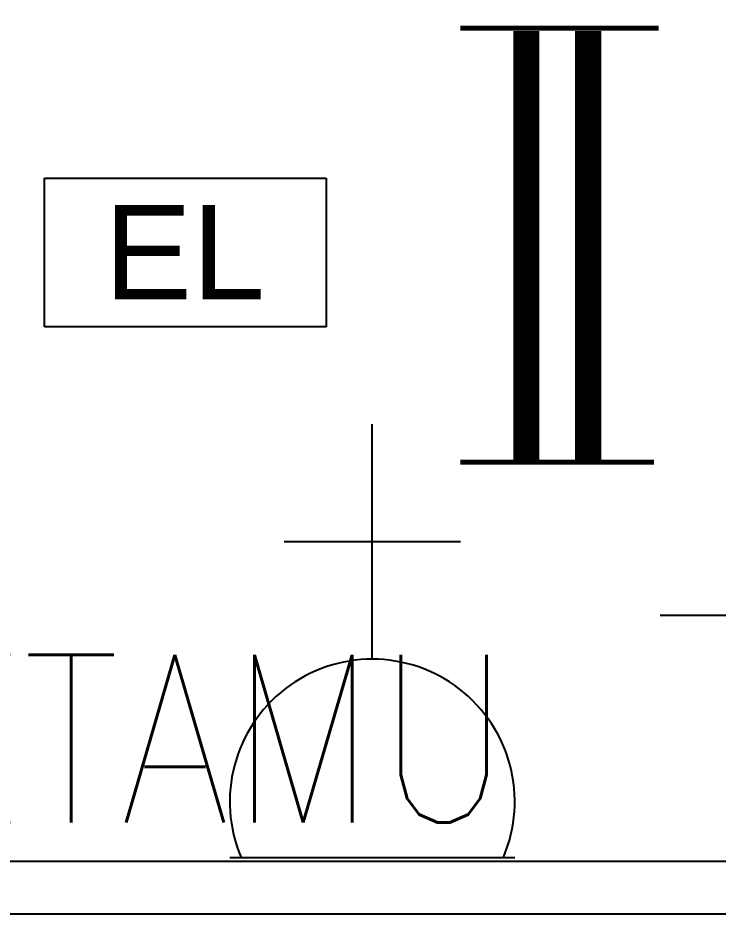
# Model space of a CAD drawing. Header units: inches. Extents: x 16928 to 514628, y -1471 to 241387.
# Drawn here: x 183132 to 184593, y 43255 to 45126 of the extents above; entities that cross this region are included whole.
import ezdxf
from ezdxf.enums import TextEntityAlignment as Align

# ---------------------------------------------------------------- set-up
doc = ezdxf.new("R2010")
doc.units = ezdxf.units.IN
doc.header["$MEASUREMENT"] = 0
for name, color, linetype in [('ELECT', 6, 'Continuous'), ('FITTING', 8, 'Continuous'), ('LAMPU', 7, 'Continuous'), ('partition', 8, 'Continuous'), ('TB', 8, 'Continuous')]:
    doc.layers.add(name, color=color, linetype=linetype)
doc.layers.add('t3', color=8, linetype='Continuous', lineweight=25)
doc.styles.add('LAILA', font='romans.shx', dxfattribs={"width": 0.85})
doc.styles.add('SANSSERIF', font='SAS_____.pfb', dxfattribs={"width": 0.7, "height": 700})

# ---------------------------------------------------------------- blocks, each defined once
blk = doc.blocks.new('emergency light R')
at = {"layer": 'LAMPU', "color": 6, "linetype": 'Continuous'}
for p, q in [((0, 4.9), (0, 247.7)), ((0, 247.7), (459.3, 247.7)), ((459.3, 247.7), (459.3, 4.9)), ((459.3, 4.9), (0, 4.9))]:
    blk.add_line(p, q, dxfattribs=at)
at = {"layer": 'LAMPU', "color": 6, "linetype": 'Continuous', "style": 'SANSSERIF'}
blk.add_text('EL', height=153.77, dxfattribs=at).set_placement((97, 50))
blk = doc.blocks.new('13A SSO 300mm')
at = {"layer": 'ELECT', "color": 6}
for p, q in [((0, 413.8), (0, 904.4)), ((-184, 659.1), (184, 659.1)), ((-297.4, 0), (297.4, 0))]:
    blk.add_line(p, q, dxfattribs=at)
blk.add_arc((0, 116.3), 297.4, 336.9763, 203.0237, dxfattribs=at)

msp = doc.modelspace()

# ---------------------------------------------------------------- linework, layer by layer
at = {"layer": 'FITTING', "color": 3}
for points, const_width in [([(184193.2, 44198.7), (184193.2, 45098.7)], 54.6), ([(184322.1, 44198.7), (184322.1, 45098.7)], 54.6), ([(184055.6, 45104.6), (184340.7, 45104.6)], 10.9), ([(184194.3, 45104.6), (184469.6, 45104.6)], 10.9), ([(184055.6, 44198.7), (184330.9, 44198.7)], 10.9), ([(184184.5, 44198.7), (184459.7, 44198.7)], 10.9)]:
    msp.add_lwpolyline(points, dxfattribs=dict(at, const_width=const_width))
at = {"layer": 'partition'}
for p, q in [((185380, 43365.4), (181380, 43365.4)), ((185380, 43255.4), (181380, 43255.4))]:
    msp.add_line(p, q, dxfattribs=at)

# ---------------------------------------------------------------- block references
at = {"layer": 'LAMPU', "color": 8, "xscale": 1.27951153594687, "yscale": 1.27951153594687, "zscale": 1.27951153594687}
msp.add_blockref('emergency light R', (183187.4, 44474.6), dxfattribs=at)
at = {"layer": 'TB', "color": 6, "linetype": 'Continuous'}
msp.add_blockref('13A SSO 300mm', (183871.4, 43373.8), dxfattribs=at)
at = {"layer": 'TB', "color": 6, "linetype": 'Continuous', "rotation": 90}
msp.add_blockref('13A SSO 300mm', (185377, 43878.7), dxfattribs=at)

# ---------------------------------------------------------------- texts
at = {"layer": 't3', "style": 'LAILA', "width": 0.85}
msp.add_text('TETAMU', height=350, dxfattribs=at).set_placement((182694.5, 43796.4), align=Align.TOP_LEFT)

doc.saveas('drawing.dxf')
